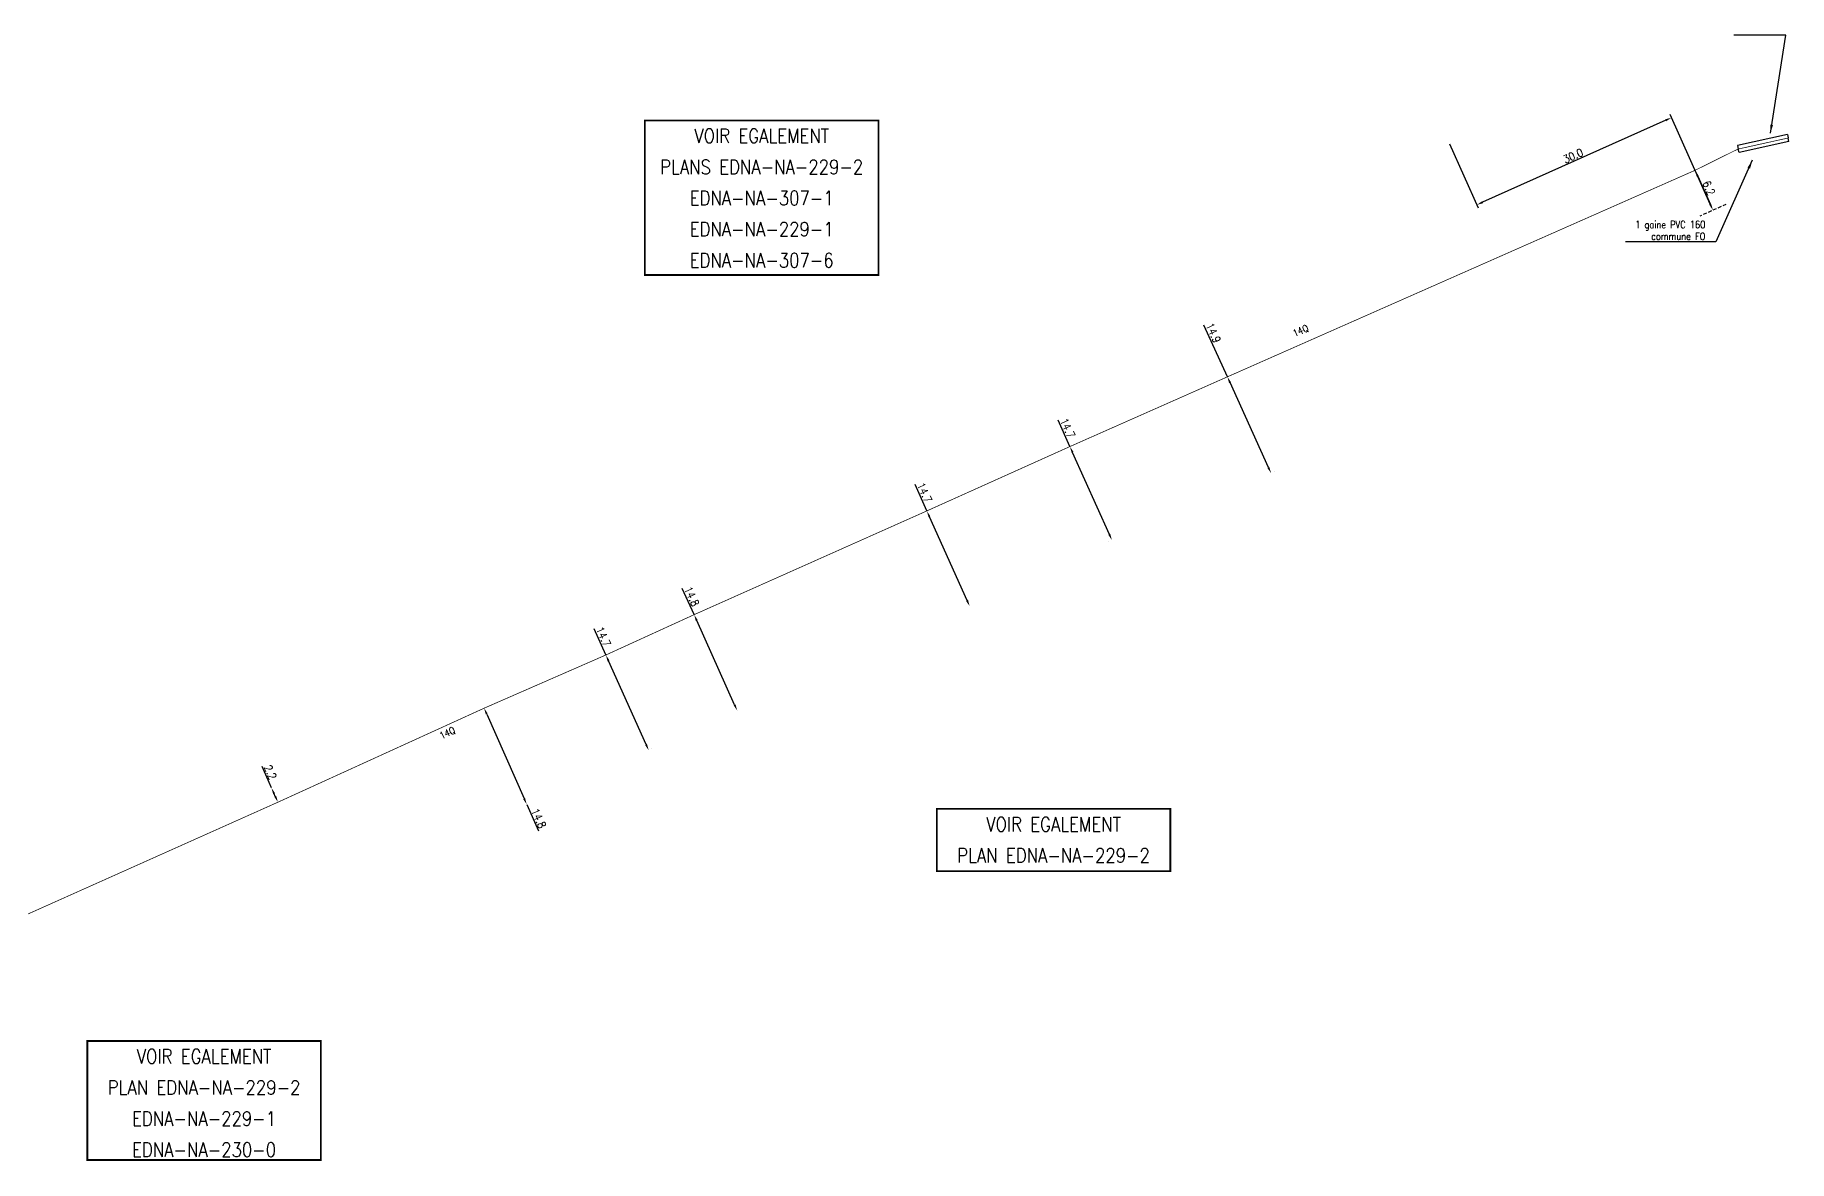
# Model space of a CAD drawing. Header units: millimetres. Extents: x 185011 to 186000, y 128000 to 128990.
# Drawn here: x 185753.5 to 186000.1, y 128434.5 to 128592.8 of the extents above; entities that cross this region are included whole.
import ezdxf
from ezdxf.enums import TextEntityAlignment as Align

# ---------------------------------------------------------------- set-up
doc = ezdxf.new("R2010")
doc.units = ezdxf.units.MM
doc.header["$PDMODE"] = 34
doc.linetypes.add('DASHED', pattern=[0.75, 0.5, -0.25])
doc.linetypes.add('S_ST', pattern=[14, 8, -1.5, 0, -1.5, 0, -1.5, 0, -1.5])
doc.layers.get('Defpoints').update_dxf_attribs({"linetype": 'CONTINUOUS'})
for name, color, linetype in [('S_100', 5, 'CONTINUOUS'), ('S_400', 7, 'CONTINUOUS'), ('S_930', 7, 'CONTINUOUS')]:
    doc.layers.add(name, color=color, linetype=linetype)
doc.styles.get("Standard").update_dxf_attribs({"font": 'romans.shx', "width": 0.85})
doc.dimstyles.get("Standard").update_dxf_attribs({"dimtxt": 1.5, "dimasz": 1.2, "dimexe": 0.625, "dimexo": 0.625, "dimgap": 0.25, "dimtad": 1, "dimdec": 1, "dimzin": 0, "dimdsep": 46, "dimtxsty": 'Standard', "dimcen": -0.5, "dimadec": 0, "dimazin": 0, "dimtfac": 1, "dimtdec": 1, "dimtmove": 0, "dimatfit": 3, "dimfxl": 0, "dimtolj": 1, "dimtzin": 0, "dimarcsym": 0})

# ---------------------------------------------------------------- blocks, each defined once
blk = doc.blocks.new('*D30')
at = {"layer": 'Defpoints', "color": 0, "linetype": 'Continuous', "transparency": 16777216}
for p in [(185786.73, 128486.96), (185786.73, 128486.96), (185787.63, 128484.95)]:
    blk.add_point(p, dxfattribs=at)
at = {"layer": 'S_100', "color": 0, "linetype": 'Continuous', "lineweight": -2, "transparency": 16777216}
for p, q in [((185786.73, 128486.96), (185785.4, 128489.95)), ((185787.26, 128485.77), (185787.1, 128486.14))]:
    blk.add_line(p, q, dxfattribs=at)
at = {"layer": 'S_100', "color": 0, "linetype": 'Continuous', "transparency": 16777216}
for points in [[(185787.24, 128486.2), (185786.96, 128486.08), (185786.73, 128486.96)], [(185787.4, 128485.84), (185787.13, 128485.71), (185787.63, 128484.95)]]:
    blk.add_solid(points, dxfattribs=at)
at = {"layer": 'S_100', "color": 0, "linetype": 'Continuous', "transparency": 16777216, "insert": (185786.57, 128489.17), "char_height": 1.125, "attachment_point": 5, "rotation": 294.0737}
blk.add_mtext('\\A1;2.2', dxfattribs=at)
blk = doc.blocks.new('*D31')
at = {"layer": 'Defpoints', "color": 0, "linetype": 'Continuous', "transparency": 16777216}
for p in [(185816.63, 128498.17), (185822.62, 128484.64), (185822.62, 128484.64)]:
    blk.add_point(p, dxfattribs=at)
at = {"layer": 'S_100', "color": 0, "linetype": 'Continuous', "lineweight": -2, "transparency": 16777216}
for p, q in [((185816.99, 128497.35), (185822.25, 128485.46)), ((185822.62, 128484.64), (185824.26, 128480.93))]:
    blk.add_line(p, q, dxfattribs=at)
at = {"layer": 'S_100', "color": 0, "linetype": 'Continuous', "transparency": 16777216}
for points in [[(185817.13, 128497.41), (185816.86, 128497.29), (185816.63, 128498.17)], [(185822.39, 128485.52), (185822.12, 128485.4), (185822.62, 128484.64)]]:
    blk.add_solid(points, dxfattribs=at)
at = {"layer": 'S_100', "color": 0, "linetype": 'Continuous', "transparency": 16777216, "insert": (185824.3, 128482.68), "char_height": 1.125, "attachment_point": 5, "rotation": 293.8696}
blk.add_mtext('\\A1;14.8', dxfattribs=at)
blk = doc.blocks.new('*D32')
at = {"layer": 'Defpoints', "color": 0, "linetype": 'Continuous', "transparency": 16777216}
for p in [(185833.75, 128505.65), (185839.77, 128492.24), (185839.77, 128492.24)]:
    blk.add_point(p, dxfattribs=at)
at = {"layer": 'S_100', "color": 0, "linetype": 'Continuous', "lineweight": -2, "transparency": 16777216}
for p, q in [((185833.75, 128505.65), (185832.09, 128509.35)), ((185839.4, 128493.07), (185834.12, 128504.83)), ((185834.18, 128505.85), (185834.18, 128505.85)), ((185840.2, 128492.44), (185840.2, 128492.44))]:
    blk.add_line(p, q, dxfattribs=at)
at = {"layer": 'S_100', "color": 0, "linetype": 'Continuous', "transparency": 16777216}
for points in [[(185834.26, 128504.89), (185833.98, 128504.77), (185833.75, 128505.65)], [(185839.54, 128493.13), (185839.27, 128493), (185839.77, 128492.24)]]:
    blk.add_solid(points, dxfattribs=at)
at = {"layer": 'S_100', "color": 0, "linetype": 'Continuous', "transparency": 16777216, "insert": (185833.42, 128508.22), "char_height": 1.125, "attachment_point": 5, "rotation": 294.1794}
blk.add_mtext('\\A1;14.7', dxfattribs=at)
blk = doc.blocks.new('*D33')
at = {"layer": 'Defpoints', "color": 0, "linetype": 'Continuous', "transparency": 16777216}
for p in [(185846.16, 128511.32), (185852.22, 128497.82), (185852.22, 128497.82)]:
    blk.add_point(p, dxfattribs=at)
at = {"layer": 'S_100', "color": 0, "linetype": 'Continuous', "lineweight": -2, "transparency": 16777216}
for p, q in [((185846.16, 128511.32), (185844.5, 128515.01)), ((185851.85, 128498.64), (185846.53, 128510.49))]:
    blk.add_line(p, q, dxfattribs=at)
at = {"layer": 'S_100', "color": 0, "linetype": 'Continuous', "transparency": 16777216}
for points in [[(185846.66, 128510.56), (185846.39, 128510.43), (185846.16, 128511.32)], [(185851.99, 128498.7), (185851.72, 128498.57), (185852.22, 128497.82)]]:
    blk.add_solid(points, dxfattribs=at)
at = {"layer": 'S_100', "color": 0, "linetype": 'Continuous', "transparency": 16777216, "insert": (185845.83, 128513.88), "char_height": 1.125, "attachment_point": 5, "rotation": 294.1915}
blk.add_mtext('\\A1;14.8', dxfattribs=at)
blk = doc.blocks.new('*D34')
at = {"layer": 'Defpoints', "color": 0, "linetype": 'Continuous', "transparency": 16777216}
for p in [(185878.89, 128525.91), (185884.91, 128512.5), (185884.91, 128512.5)]:
    blk.add_point(p, dxfattribs=at)
at = {"layer": 'S_100', "color": 0, "linetype": 'Continuous', "lineweight": -2, "transparency": 16777216}
for p, q in [((185878.89, 128525.91), (185877.23, 128529.61)), ((185884.54, 128513.32), (185879.26, 128525.09))]:
    blk.add_line(p, q, dxfattribs=at)
at = {"layer": 'S_100', "color": 0, "linetype": 'Continuous', "transparency": 16777216}
for points in [[(185879.39, 128525.15), (185879.12, 128525.03), (185878.89, 128525.91)], [(185884.68, 128513.38), (185884.4, 128513.26), (185884.91, 128512.5)]]:
    blk.add_solid(points, dxfattribs=at)
at = {"layer": 'S_100', "color": 0, "linetype": 'Continuous', "transparency": 16777216, "insert": (185878.56, 128528.48), "char_height": 1.125, "attachment_point": 5, "rotation": 294.1806}
blk.add_mtext('\\A1;14.7', dxfattribs=at)
blk = doc.blocks.new('*D62')
at = {"layer": 'Defpoints', "color": 0, "linetype": 'Continuous', "transparency": 16777216}
for p in [(185952.18, 128577.96), (185956.22, 128568.94), (185989.42, 128568.18)]:
    blk.add_point(p, dxfattribs=at)
at = {"layer": 'S_100', "color": 0, "linetype": 'Continuous', "lineweight": -2, "transparency": 16777216}
for p, q in [((185989.23, 128568.61), (185983.41, 128581.63)), ((185982.78, 128580.83), (185957.04, 128569.31)), ((185952.37, 128577.53), (185956.41, 128568.51))]:
    blk.add_line(p, q, dxfattribs=at)
at = {"layer": 'S_100', "color": 0, "linetype": 'Continuous', "transparency": 16777216}
for points in [[(185982.72, 128580.97), (185982.84, 128580.69), (185983.6, 128581.2)], [(185956.98, 128569.45), (185957.1, 128569.17), (185956.22, 128568.94)]]:
    blk.add_solid(points, dxfattribs=at)
at = {"layer": 'S_100', "color": 0, "linetype": 'Continuous', "transparency": 16777216, "insert": (185969.76, 128575.83), "char_height": 1.125, "attachment_point": 5, "rotation": 24.1119}
blk.add_mtext('\\A1;30.0', dxfattribs=at)
blk = doc.blocks.new('*D63')
at = {"layer": 'Defpoints', "color": 0, "linetype": 'Continuous', "transparency": 16777216}
for p in [(185899.01, 128534.96), (185904.91, 128521.78), (185904.92, 128521.79)]:
    blk.add_point(p, dxfattribs=at)
at = {"layer": 'S_100', "color": 0, "linetype": 'Continuous', "lineweight": -2, "transparency": 16777216}
for p, q in [((185899.01, 128534.96), (185897.34, 128538.68)), ((185904.55, 128522.61), (185899.38, 128534.14)), ((185904.49, 128521.6), (185904.49, 128521.59))]:
    blk.add_line(p, q, dxfattribs=at)
at = {"layer": 'S_100', "color": 0, "linetype": 'Continuous', "transparency": 16777216}
for points in [[(185899.51, 128534.2), (185899.24, 128534.08), (185899.01, 128534.96)], [(185904.68, 128522.67), (185904.41, 128522.54), (185904.91, 128521.78)]]:
    blk.add_solid(points, dxfattribs=at)
at = {"layer": 'S_100', "color": 0, "linetype": 'Continuous', "transparency": 16777216, "insert": (185898.67, 128537.55), "char_height": 1.125, "attachment_point": 5, "rotation": 294.1407}
blk.add_mtext('\\A1;14.7', dxfattribs=at)
blk = doc.blocks.new('*D64')
at = {"layer": 'Defpoints', "color": 0, "linetype": 'Continuous', "transparency": 16777216}
for p in [(185921.15, 128544.76), (185927.29, 128531.19), (185927.29, 128531.19)]:
    blk.add_point(p, dxfattribs=at)
at = {"layer": 'S_100', "color": 0, "linetype": 'Continuous', "lineweight": -2, "transparency": 16777216}
for p, q in [((185921.15, 128544.76), (185917.85, 128552.03)), ((185921.57, 128544.96), (185921.57, 128544.96)), ((185926.92, 128532.01), (185921.52, 128543.94)), ((185927.72, 128531.38), (185927.72, 128531.38))]:
    blk.add_line(p, q, dxfattribs=at)
at = {"layer": 'S_100', "color": 0, "linetype": 'Continuous', "transparency": 16777216}
for points in [[(185921.65, 128544.01), (185921.38, 128543.88), (185921.15, 128544.76)], [(185927.06, 128532.07), (185926.78, 128531.95), (185927.29, 128531.19)]]:
    blk.add_solid(points, dxfattribs=at)
at = {"layer": 'S_100', "color": 0, "linetype": 'Continuous', "transparency": 16777216, "insert": (185919.18, 128550.93), "char_height": 1.125, "attachment_point": 5, "rotation": 294.3636}
blk.add_mtext('\\A1;14.9', dxfattribs=at)
blk = doc.blocks.new('*D65')
at = {"layer": 'Defpoints', "color": 0, "linetype": 'Continuous', "transparency": 16777216}
for p in [(185986.91, 128573.8), (185989.42, 128568.18), (185989.42, 128568.18)]:
    blk.add_point(p, dxfattribs=at)
at = {"layer": 'S_100', "color": 0, "linetype": 'Continuous', "lineweight": -2, "transparency": 16777216}
blk.add_line((185987.28, 128572.97), (185989.06, 128569), dxfattribs=at)
at = {"layer": 'S_100', "color": 0, "linetype": 'Continuous', "transparency": 16777216}
for points in [[(185987.42, 128573.04), (185987.14, 128572.91), (185986.91, 128573.8)], [(185989.19, 128569.06), (185988.92, 128568.94), (185989.42, 128568.18)]]:
    blk.add_solid(points, dxfattribs=at)
at = {"layer": 'S_100', "color": 0, "linetype": 'Continuous', "transparency": 16777216, "insert": (185988.85, 128571.3), "char_height": 1.125, "attachment_point": 5, "rotation": 294.1119}
blk.add_mtext('\\A1;6.2', dxfattribs=at)

msp = doc.modelspace()

# ---------------------------------------------------------------- linework, layer by layer
at = {"layer": 'S_100', "linetype": 'S_ST', "const_width": 0.1}
msp.add_lwpolyline([(185736.9, 128462.26), (185787.63, 128484.95), (185816.63, 128498.17), (185833.75, 128505.65), (185846.16, 128511.32), (185878.89, 128525.91), (185899.01, 128534.96), (185921.15, 128544.76), (185986.91, 128573.8), (185992.87, 128576.75, -0.060734), (185992.99, 128576.79), (186000, 128578.34)], format="xyb", dxfattribs=at)
at = {"layer": 'S_100', "color": 7, "linetype": 'DASHED', "flags": 128}
msp.add_lwpolyline([(185991.25, 128569), (185987.6, 128567.36)], dxfattribs=at)
at = {"layer": 'S_400', "color": 7, "linetype": 'CONTINUOUS'}
for p, q in [((185999.89, 128578.83), (185992.88, 128577.28)), ((185999.89, 128578.83), (186000, 128578.34)), ((185992.88, 128577.28), (185992.99, 128576.79)), ((185993.1, 128576.3), (185992.99, 128576.79)), ((186000.11, 128577.86), (185993.1, 128576.3)), ((186000.11, 128577.86), (186000, 128578.34))]:
    msp.add_line(p, q, dxfattribs=at)
at = {"layer": 'S_930', "const_width": 0.25}
for points in [[(185839.24, 128580.81), (185872.08, 128580.81), (185872.08, 128559.07), (185839.24, 128559.07)], [(185880.28, 128484.01), (185913.13, 128484.01), (185913.13, 128475.27), (185880.28, 128475.27)], [(185760.83, 128451.38), (185793.67, 128451.38), (185793.67, 128434.64), (185760.83, 128434.64)]]:
    msp.add_lwpolyline(points, close=True, dxfattribs=at)

# ---------------------------------------------------------------- texts
at = {"layer": 'S_100', "linetype": 'S_ST', "width": 0.85}
for rotation, p in [(23.8188, (185930.6, 128550.34)), (24.5085, (185810.64, 128493.77))]:
    msp.add_text('14Q', height=1, rotation=rotation, dxfattribs=at).set_placement(p)
at = {"layer": 'S_400', "insert": (185988.36, 128565.34), "char_height": 1, "attachment_point": 6}
msp.add_mtext('1 gaine PVC 160\\Pcommune FO ', dxfattribs=at)
at = {"layer": 'S_930', "width": 0.85}
for s, p in [('VOIR EGALEMENT', (185855.66, 128577.64)), ('PLANS EDNA-NA-229-2', (185855.66, 128573.27)), ('EDNA-NA-307-1', (185855.66, 128568.9)), ('EDNA-NA-229-1', (185855.66, 128564.52)), ('EDNA-NA-307-6', (185855.66, 128560.15)), ('VOIR EGALEMENT', (185896.7, 128480.84)), ('PLAN EDNA-NA-229-2', (185896.7, 128476.47)), ('VOIR EGALEMENT', (185777.25, 128448.21)), ('PLAN EDNA-NA-229-2', (185777.25, 128443.84)), ('EDNA-NA-229-1', (185777.25, 128439.46)), ('EDNA-NA-230-0', (185777.25, 128435.09))]:
    msp.add_text(s, height=2, dxfattribs=at).set_placement(p, align=Align.CENTER)

# ---------------------------------------------------------------- dimensions: what is measured, and where the dimension line sits
at = {"layer": 'S_100', "linetype": 'Continuous'}
for base, p1, p2, angle, picture, middle in [((185956.22, 128568.94), (185989.42, 128568.18), (185952.18, 128577.96), 24.1119, '*D62', (185970.07, 128575.14)), ((185989.4245, 128568.182), (185986.9121, 128573.7954), (185989.4245, 128568.182), 114.1119, '*D65', (185988.1683, 128570.9887)), ((185927.29, 128531.19), (185921.15, 128544.76), (185927.29, 128531.19), 114.3636, '*D64', (185918.49, 128550.62)), ((185884.91, 128512.5), (185878.89, 128525.91), (185884.91, 128512.5), 114.1806, '*D34', (185877.87, 128528.17)), ((185852.22, 128497.82), (185846.16, 128511.32), (185852.22, 128497.82), 114.1915, '*D33', (185845.14, 128513.57)), ((185839.77, 128492.24), (185833.75, 128505.65), (185839.77, 128492.24), 114.1794, '*D32', (185832.74, 128507.91)), ((185822.62, 128484.64), (185816.63, 128498.17), (185822.62, 128484.64), 113.8696, '*D31', (185823.62, 128482.37)), ((185786.73, 128486.96), (185787.63, 128484.95), (185786.73, 128486.96), 294.0737, '*D30', (185785.88, 128488.87))]:
    dim = msp.add_linear_dim(base=base, p1=p1, p2=p2, angle=angle, dimstyle='Standard', override={"dimscale": 0.75}, dxfattribs=at)
    dim.commit()
    dim.dimension.update_dxf_attribs({"geometry": picture, "text_midpoint": middle, "dimtype": 160})
dim = msp.add_linear_dim(base=(185904.91, 128521.78), p1=(185899.01, 128534.96), p2=(185904.92, 128521.79), angle=114.1407, text='14.7', dimstyle='Standard', override={"dimscale": 0.75}, dxfattribs=at)
dim.commit()
dim.dimension.update_dxf_attribs({"geometry": '*D63', "text_midpoint": (185897.99, 128537.24), "dimtype": 160})

# ---------------------------------------------------------------- leaders
at = {"layer": 'S_100', "linetype": 'Continuous', "annotation_type": 0, "has_hookline": 1, "hookline_direction": 1, "text_width": 5.87}
msp.add_leader([(185997.5, 128579.01), (185999.68, 128592.81), (185998.48, 128592.81)], dimstyle='Standard', dxfattribs=at)
at = {"layer": 'S_400', "annotation_type": 0, "has_hookline": 1, "hookline_direction": 1, "text_width": 11.21}
msp.add_leader([(185994.96, 128575.2), (185989.81, 128563.75), (185988.61, 128563.75)], dimstyle='Standard', dxfattribs=at)

doc.saveas('drawing.dxf')
